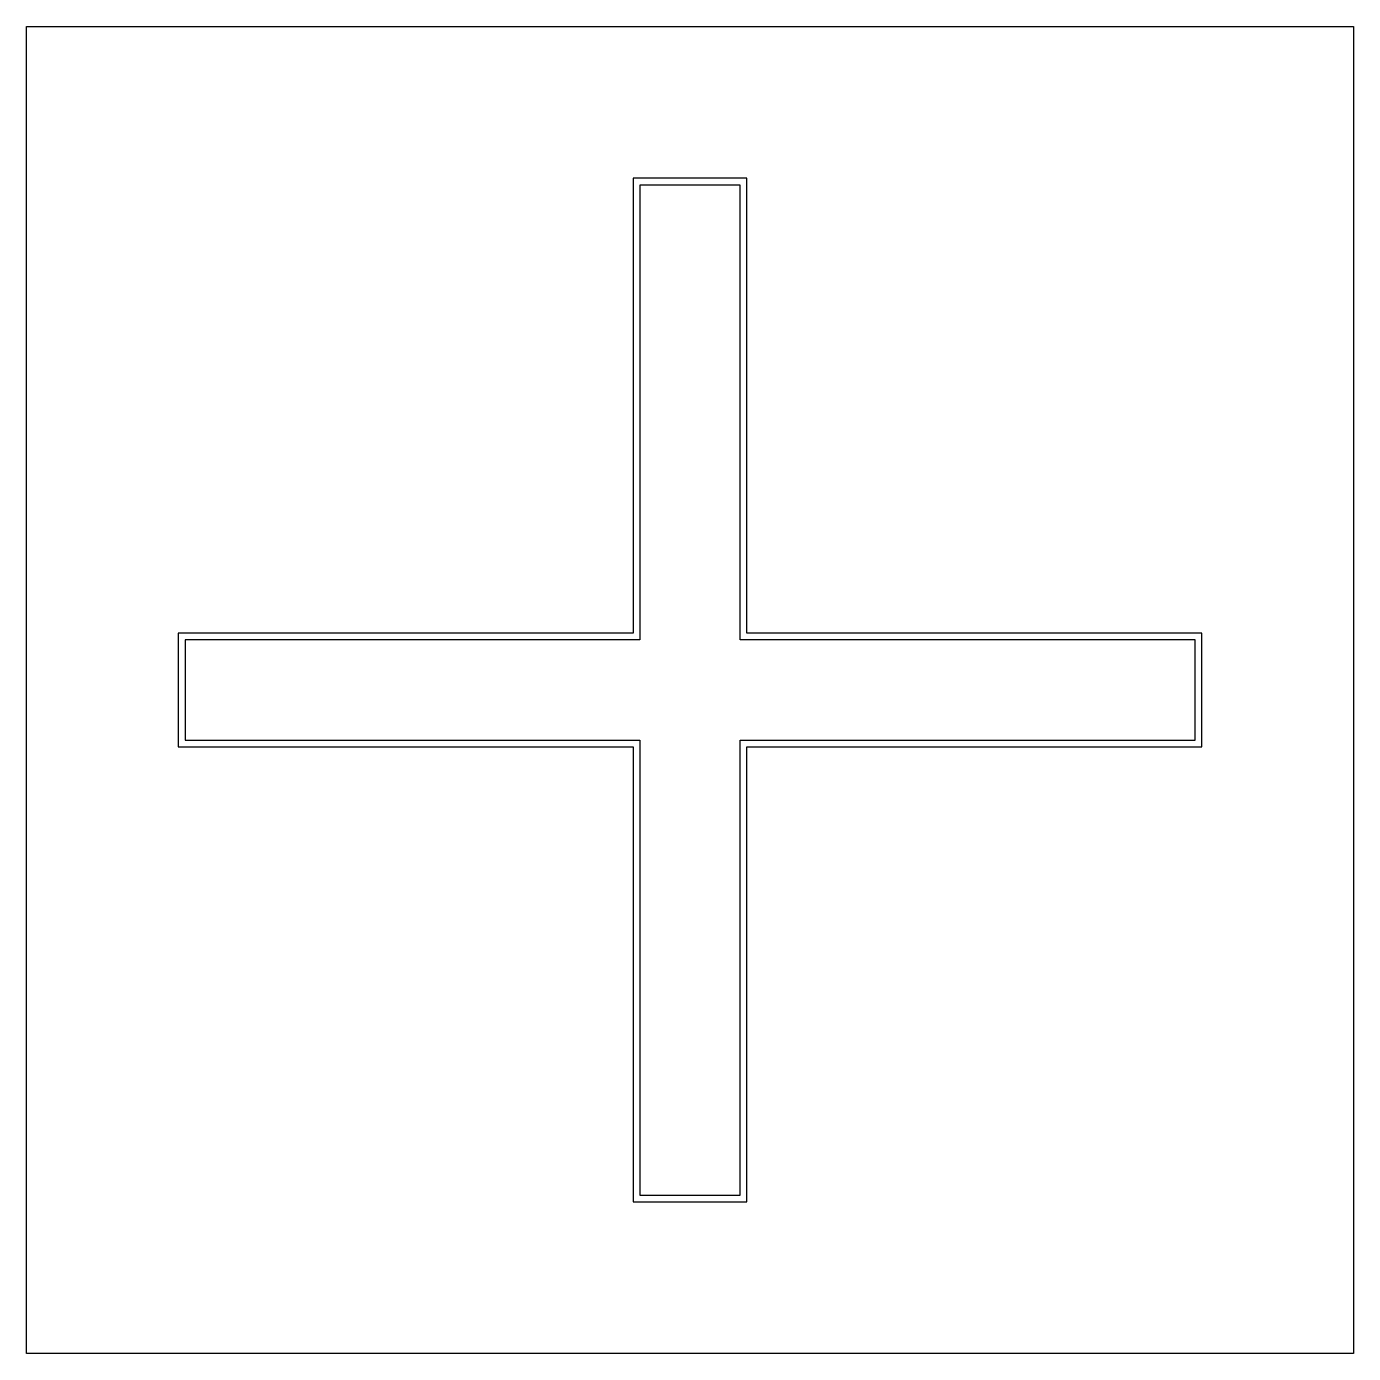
# Model space of a CAD drawing. Header units: millimetres. Extents: x -167437 to 196752, y 185 to 128185.
# Drawn here: x -81930 to -78430, y 40483 to 43983 of the extents above; entities that cross this region are included whole.
import ezdxf

# ---------------------------------------------------------------- set-up
doc = ezdxf.new("R2010")
doc.units = ezdxf.units.MM
doc.layers.add('Control - Clear', color=10, linetype='Continuous')
doc.layers.add('Flow - Clear', color=140, linetype='Continuous')

msp = doc.modelspace()

# ---------------------------------------------------------------- linework, layer by layer
at = {"layer": 'Control - Clear'}
for p, q in [((-80047.7, 43565.2), (-80311.7, 43565.2)), ((-80311.7, 43565.2), (-80311.7, 42365.2)), ((-80047.7, 42365.2), (-80047.7, 43565.2)), ((-80311.7, 42365.2), (-81511.7, 42365.2)), ((-81511.7, 42365.2), (-81511.7, 42101.2)), ((-78847.7, 42365.2), (-80047.7, 42365.2)), ((-78847.7, 42101.2), (-78847.7, 42365.2)), ((-81511.7, 42101.2), (-80311.7, 42101.2)), ((-80311.7, 42101.2), (-80311.7, 40901.2)), ((-80047.7, 40901.2), (-80047.7, 42101.2)), ((-80047.7, 42101.2), (-78847.7, 42101.2)), ((-80311.7, 40901.2), (-80047.7, 40901.2))]:
    msp.add_line(p, q, dxfattribs=at)
at = {"layer": 'Flow - Clear'}
for p, q in [((-81929.7, 43983.2), (-78429.7, 43983.2)), ((-81929.7, 40483.2), (-81929.7, 43983.2)), ((-78429.7, 43983.2), (-78429.7, 40483.2)), ((-80029.7, 43583.2), (-80329.7, 43583.2)), ((-80329.7, 43583.2), (-80329.7, 42383.2)), ((-80029.7, 42383.2), (-80029.7, 43583.2)), ((-80329.7, 42383.2), (-81529.7, 42383.2)), ((-81529.7, 42383.2), (-81529.7, 42083.2)), ((-78829.7, 42383.2), (-80029.7, 42383.2)), ((-78829.7, 42083.2), (-78829.7, 42383.2)), ((-81529.7, 42083.2), (-80329.7, 42083.2)), ((-80329.7, 42083.2), (-80329.7, 40883.2)), ((-80029.7, 40883.2), (-80029.7, 42083.2)), ((-80029.7, 42083.2), (-78829.7, 42083.2)), ((-80329.7, 40883.2), (-80029.7, 40883.2)), ((-78429.7, 40483.2), (-81929.7, 40483.2))]:
    msp.add_line(p, q, dxfattribs=at)

doc.saveas('drawing.dxf')
